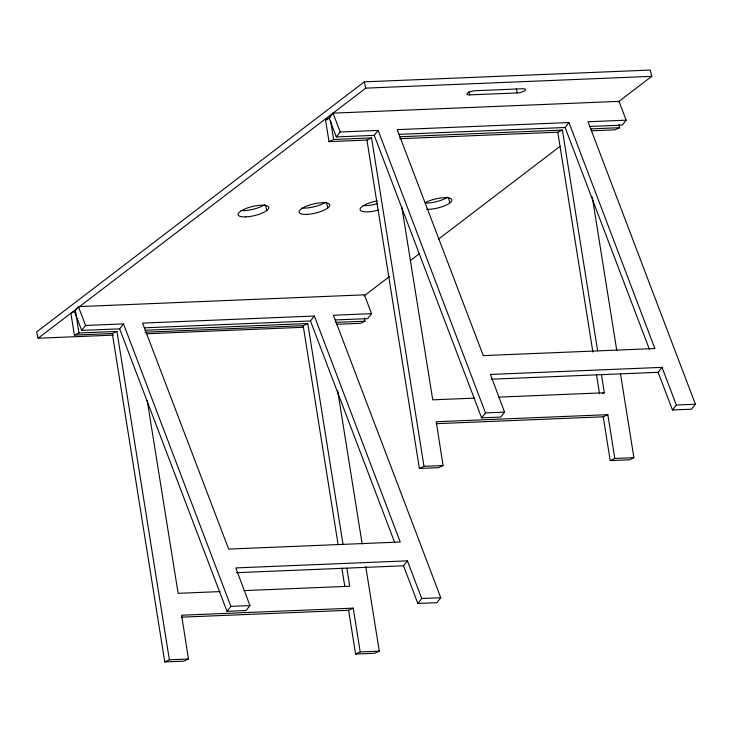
<?xml version="1.0" encoding="UTF-8"?>
<svg xmlns="http://www.w3.org/2000/svg" width="732" height="732" viewBox="0 0 732 732"><rect width="100%" height="100%" fill="white"/><g stroke="black" fill="none" stroke-linecap="round" stroke-linejoin="round"><path stroke-width="1.1" d="M335.155 319.957L367.674 318.612L371.545 313.662L364.39 294.831L78.406 306.626L74.536 311.576L81.7 330.407L119.645 328.842L123.516 323.892L230.882 606.38L227.012 611.33L119.645 328.842M81.7 330.407L85.571 325.456L123.516 323.892M589.763 126.471L622.292 125.135L626.162 120.185L619.007 101.355L333.023 113.149L329.153 118.099L336.308 136.93L374.253 135.365L378.133 130.415L485.499 412.894L481.619 417.853L374.253 135.365M336.308 136.93L340.179 131.98L378.133 130.415M144.396 327.826L310.478 320.973L314.357 316.023L400.248 542.009L228.659 549.091L142.584 323.105L314.357 316.023M399.013 134.34L565.095 127.496L568.965 122.546L654.866 348.533L483.276 355.606L397.192 129.628L568.965 122.546M407.404 560.849L403.533 565.799L417.844 603.461L421.724 598.511L407.404 560.849L235.814 567.922L249.951 605.593L246.071 610.543L227.012 611.33M662.021 367.363L658.15 372.313L672.461 409.975L676.331 405.025L662.021 367.363L490.431 374.436L504.558 412.116L500.688 417.066L481.619 417.853M371.545 313.662L333.417 315.236L440.783 597.724L436.913 602.674L417.844 603.461M626.162 120.185L588.034 121.759L695.4 404.247L691.53 409.197L672.461 409.975M618.192 101.977L651.773 76.338L650.254 70.062L364.271 81.856L36.6 331.944L38.119 338.23L113.314 335.128M38.119 338.23L365.79 88.133L651.773 76.338M364.042 295.957L389.451 276.559M410.332 260.619L419.409 253.693M438.468 239.144L560.099 146.318M366.942 140.068L419.381 468.462L423.984 466.321L371.554 137.927L366.942 140.068L328.997 141.633L325.502 119.737L330.114 117.605M328.997 141.633L333.609 139.492L371.554 137.927M75.497 311.082L70.885 313.223L74.38 335.11L112.325 333.545L116.937 331.413L169.376 659.797L164.764 661.938L112.325 333.545M74.38 335.11L78.992 332.978L116.937 331.413M399.663 138.714L557.784 132.199L562.386 130.058L597.678 351.058M619.062 124.422L619.583 127.697L614.981 129.839L591.429 130.808M145.046 332.2L303.167 325.676L307.779 323.544L343.061 544.535M364.445 317.898L364.975 321.183L360.364 323.315L336.812 324.294M607.834 414.669L603.223 416.801L610.213 460.584L614.825 458.452L607.834 414.669L436.245 421.742L443.052 465.534L438.441 467.675L419.381 468.462M602.491 393.624L604.339 392.773L601.457 374.729M353.217 608.146L348.606 610.287L355.606 654.069L360.208 651.928L353.217 608.146L181.627 615.219L188.435 659.02L183.833 661.152L164.764 661.938M620.553 374.153L633.894 457.665L629.282 459.806L610.213 460.584M365.762 566.513L379.277 651.151L374.665 653.283L355.606 654.069M469.66 94.895L517.323 92.927A5.636 1.665 -13.6 0 0 524.817 90.649A5.636 1.665 -13.6 0 0 522.785 88.755L475.123 90.722A5.636 1.665 -13.6 0 0 467.62 93.001A5.636 1.665 -13.6 0 0 469.66 94.895L468.901 91.756M325.502 119.737L327.78 119.645M399.718 136.765L562.386 130.058M590.431 128.905L619.583 127.697M145.101 330.251L307.779 323.544M335.814 322.382L364.975 321.183M146.363 333.765L303.588 327.277M491.108 379.203L658.15 372.313M474.793 398.117L432.749 399.846L401.831 207.046M498.657 397.128L604.339 392.773M485.499 412.894L504.558 412.116M676.331 405.025L695.4 404.247M436.18 423.691L603.223 416.801M423.984 466.321L443.052 465.534M614.825 458.452L633.894 457.665M236.491 572.68L403.533 565.799M220.176 591.593L178.132 593.332L147.214 400.532M244.04 590.614L349.722 586.25L346.84 568.215M230.882 606.38L249.951 605.593M421.724 598.511L440.783 597.724M181.563 617.168L348.606 610.287M169.376 659.797L188.435 659.02M360.208 651.928L379.277 651.151M565.095 127.496L649.366 349.219M333.023 113.149L340.179 131.98M310.478 320.973L394.758 542.696M78.406 306.626L85.571 325.456M516.307 88.737L517.323 92.927M448.542 197.732L449.805 202.965M364.271 81.856L365.79 88.133M326.518 202.755L327.79 207.989M265.515 205.271L266.777 210.505M592.27 196.981L616.774 350.454M557.784 132.199L592.883 352.065M596.489 374.61L599.545 393.779M330.635 120.89L333.609 139.492M337.653 390.467L362.157 543.94M303.167 325.676L338.093 544.416M341.871 568.096L344.754 586.14M75.671 312.18L78.992 332.978M264.545 204.74A15.784 4.667 -13.6 0 1 241.075 210.56M325.557 202.224A15.784 4.667 -13.6 0 1 302.087 208.044M425.548 202.535A15.784 4.667 -13.6 0 1 446.978 197.704A15.784 4.667 -13.6 0 1 447.984 204.155A15.784 4.667 -13.6 0 1 426.61 209.352M376.989 203.77A15.784 4.667 -13.6 0 1 363.09 205.527M378.508 210.047A15.784 4.667 -13.6 0 1 360.08 209.581A15.784 4.667 -13.6 0 1 377.41 200.843M447.572 197.192A15.784 4.667 -13.6 0 1 425.091 203.075M245.787 216.892A15.784 4.667 -13.6 0 0 268.809 207.668A15.784 4.667 -13.6 0 0 245.696 208.62A15.784 4.667 -13.6 0 0 245.787 216.892M306.8 214.375A15.784 4.667 -13.6 0 0 329.821 205.152A15.784 4.667 -13.6 0 0 306.708 206.104A15.784 4.667 -13.6 0 0 306.8 214.375"/></g></svg>
